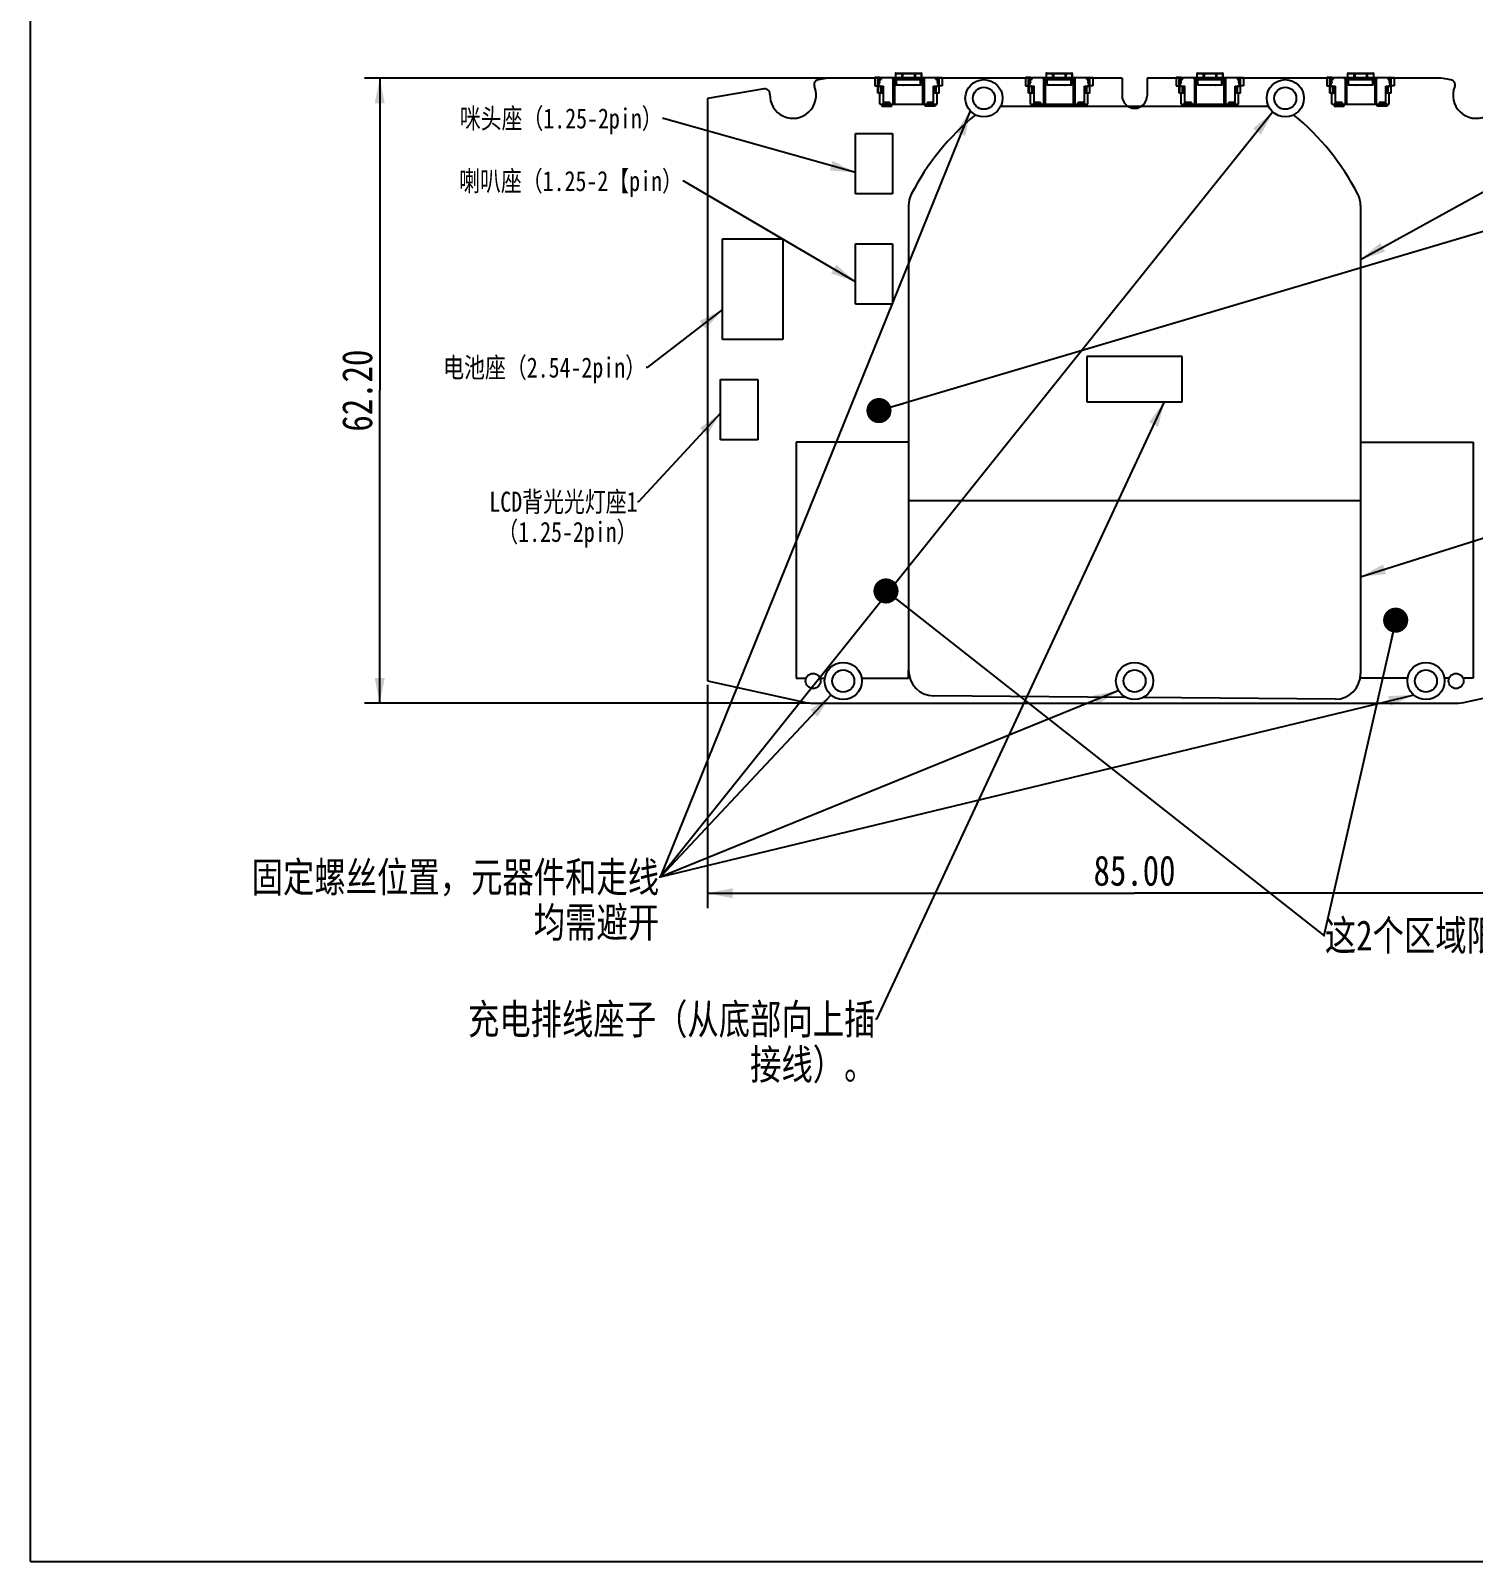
# Model space of a CAD drawing. Header units: millimetres. Extents: x 0 to 420, y 0 to 297.
# Drawn here: x 0 to 143.6, y 0 to 152.4 of the extents above; entities that cross this region are included whole.
import ezdxf

# ---------------------------------------------------------------- set-up
doc = ezdxf.new("R2010")
doc.units = ezdxf.units.MM
doc.header["$LTSCALE"] = 23.1
doc.layers.get('0').update_dxf_attribs({"linetype": 'CONTINUOUS'})
doc.styles.get("Standard").update_dxf_attribs({"font": 'txt', "width": 0.8})
doc.dimstyles.new('DIMSTYLE_1', dxfattribs={"dimtxt": 3, "dimasz": 2.5, "dimexe": 1.5, "dimexo": 0.4, "dimgap": 0.75, "dimtad": 1, "dimzin": 0, "dimdsep": 46, "dimtxsty": 'STANDARD', "dimblk": '_FILLED', "dimblk1": '_FILLED', "dimblk2": '_FILLED', "dimcen": 0.09, "dimazin": 0, "dimtp": 0.01, "dimtm": 0.01, "dimtfac": 1, "dimtofl": 0, "dimtmove": 0, "dimatfit": 3, "dimldrblk": '_FILLED', "dimfxl": 1, "dimtolj": 1, "dimtzin": 0, "dimarcsym": 0})
doc.dimstyles.get("Standard").update_dxf_attribs({"dimtxt": 3, "dimasz": 2.5, "dimexe": 1.5, "dimexo": 0.4, "dimtad": 1, "dimzin": 0, "dimdsep": 46, "dimtxsty": 'STANDARD', "dimblk": '_FILLED', "dimblk1": '_FILLED', "dimblk2": '_FILLED', "dimcen": 0.09, "dimazin": 0, "dimtol": 1, "dimtp": 0.01, "dimtm": 0.01, "dimtfac": 1, "dimtofl": 0, "dimtmove": 0, "dimatfit": 3, "dimldrblk": '_FILLED', "dimfxl": 1, "dimtolj": 1, "dimtzin": 0, "dimarcsym": 0})

# ---------------------------------------------------------------- blocks, each defined once
blk = doc.blocks.new('_FILLED')
at = {"color": 0, "linetype": 'BYBLOCK'}
blk.add_solid([(0, 0), (-1, 0.2), (-1, -0.2)], dxfattribs=at)
blk = doc.blocks.new('*D0')
at = {"color": 2, "linetype": 'CONTINUOUS'}
for p, q in [((79.4, 147.62), (33.25, 147.62)), ((34.75, 147.62), (34.75, 116.52)), ((34.75, 85.42), (34.75, 116.52)), ((77.53, 85.42), (33.25, 85.42))]:
    blk.add_line(p, q, dxfattribs=at)
at = {"color": 2, "linetype": 'CONTINUOUS', "xscale": 2.5, "yscale": 2.5, "zscale": 2.5}
for p, rotation in [((34.75, 147.62), 90), ((34.75, 85.42), 270)]:
    blk.add_blockref('_FILLED', p, dxfattribs=dict(at, rotation=rotation))
at = {"color": 2, "linetype": 'CONTINUOUS', "insert": (31, 116.52), "char_height": 3, "width": 12, "attachment_point": 2, "rotation": 90, "line_spacing_factor": 0.9}
blk.add_mtext('62.20', dxfattribs=at)
blk = doc.blocks.new('*D2')
at = {"color": 2, "linetype": 'CONTINUOUS'}
for p, q in [((67.38, 87.24), (67.38, 65)), ((152.38, 87.24), (152.38, 65)), ((67.38, 66.5), (109.88, 66.5)), ((152.38, 66.5), (109.88, 66.5))]:
    blk.add_line(p, q, dxfattribs=at)
at = {"color": 2, "linetype": 'CONTINUOUS', "xscale": 2.5, "yscale": 2.5, "zscale": 2.5, "rotation": 180}
blk.add_blockref('_FILLED', (67.38, 66.5), dxfattribs=at)
at = {"color": 2, "linetype": 'CONTINUOUS', "xscale": 2.5, "yscale": 2.5, "zscale": 2.5}
blk.add_blockref('_FILLED', (152.38, 66.5), dxfattribs=at)
at = {"color": 2, "linetype": 'CONTINUOUS', "insert": (109.88, 70.25), "char_height": 3, "width": 12, "attachment_point": 2, "line_spacing_factor": 0.9}
blk.add_mtext('85.00', dxfattribs=at)

msp = doc.modelspace()

# ---------------------------------------------------------------- linework, layer by layer
at = {"color": 7, "linetype": 'CONTINUOUS'}
for p, q in [((0, 0), (0, 297)), ((86.084, 148.072), (86.084, 147.672)), ((86.134, 148.122), (88.634, 148.122)), ((88.684, 147.672), (88.684, 148.072)), ((101.084, 148.072), (101.084, 147.672)), ((101.134, 148.122), (103.634, 148.122)), ((103.684, 147.672), (103.684, 148.072)), ((116.084, 148.072), (116.084, 147.672)), ((116.134, 148.122), (118.634, 148.122)), ((118.684, 147.672), (118.684, 148.072)), ((131.084, 148.072), (131.084, 147.672)), ((131.134, 148.122), (133.634, 148.122)), ((133.684, 147.672), (133.684, 148.072)), ((73.005, 146.55), (67.384, 145.605)), ((78.973, 147.553), (78.401, 147.457)), ((84.402, 147.622), (79.802, 147.622)), ((84.334, 146.118), (84.334, 147.472)), ((84.334, 146.818), (84.712, 146.818)), ((84.509, 147.245), (84.434, 147.022)), ((84.434, 146.872), (84.434, 147.022)), ((84.515, 147.518), (84.456, 147.656)), ((84.484, 147.172), (84.484, 147.472)), ((84.484, 146.822), (84.484, 146.818)), ((84.484, 146.822), (84.884, 146.822)), ((84.534, 147.403), (84.534, 147.672)), ((84.534, 147.672), (90.184, 147.672)), ((84.534, 147.522), (84.684, 147.522)), ((84.534, 146.818), (84.534, 146.822)), ((84.584, 147.672), (84.584, 147.522)), ((84.661, 146.218), (84.661, 146.718)), ((84.776, 146.218), (84.776, 146.718)), ((84.884, 145.022), (84.884, 146.822)), ((85.784, 147.522), (86.171, 147.522)), ((85.834, 147.522), (85.834, 145.022)), ((85.984, 147.522), (85.984, 145.022)), ((86.134, 147.522), (86.134, 146.922)), ((86.134, 147.222), (86.184, 147.222)), ((88.634, 146.922), (86.134, 146.922)), ((86.171, 147.672), (86.171, 147.522)), ((86.184, 147.048), (86.184, 147.656)), ((86.284, 146.948), (88.484, 146.948)), ((88.584, 147.048), (88.584, 147.656)), ((88.584, 147.222), (88.634, 147.222)), ((88.598, 147.522), (88.598, 147.672)), ((88.598, 147.522), (88.984, 147.522)), ((88.634, 147.522), (88.634, 146.922)), ((88.784, 147.522), (88.784, 145.022)), ((88.934, 147.522), (88.934, 145.022)), ((89.884, 145.022), (89.884, 146.822)), ((89.884, 146.822), (90.284, 146.822)), ((89.993, 146.718), (89.993, 146.218)), ((90.057, 146.818), (90.434, 146.818)), ((90.084, 147.522), (90.234, 147.522)), ((90.108, 146.718), (90.108, 146.218)), ((90.184, 147.522), (90.184, 147.672)), ((90.234, 147.672), (90.234, 147.403)), ((90.234, 146.818), (90.234, 146.822)), ((90.312, 147.656), (90.254, 147.518)), ((90.334, 147.022), (90.26, 147.245)), ((90.284, 147.472), (90.284, 147.172)), ((90.284, 146.818), (90.284, 146.822)), ((90.334, 146.872), (90.334, 147.022)), ((99.402, 147.622), (90.366, 147.622)), ((90.434, 146.118), (90.434, 147.472)), ((99.334, 146.118), (99.334, 147.472)), ((99.334, 146.818), (99.712, 146.818)), ((99.509, 147.245), (99.434, 147.022)), ((99.434, 146.872), (99.434, 147.022)), ((99.515, 147.518), (99.456, 147.656)), ((99.484, 147.172), (99.484, 147.472)), ((99.484, 146.822), (99.484, 146.818)), ((99.484, 146.822), (99.884, 146.822)), ((99.534, 147.403), (99.534, 147.672)), ((99.534, 147.672), (105.184, 147.672)), ((99.534, 147.522), (99.684, 147.522)), ((99.534, 146.818), (99.534, 146.822)), ((99.584, 147.672), (99.584, 147.522)), ((99.661, 146.218), (99.661, 146.718)), ((99.776, 146.218), (99.776, 146.718)), ((99.884, 145.022), (99.884, 146.822)), ((100.784, 147.522), (101.171, 147.522)), ((100.834, 147.522), (100.834, 145.022)), ((100.984, 147.522), (100.984, 145.022)), ((101.134, 147.522), (101.134, 146.922)), ((101.134, 147.222), (101.184, 147.222)), ((103.634, 146.922), (101.134, 146.922)), ((101.171, 147.672), (101.171, 147.522)), ((101.184, 147.048), (101.184, 147.656)), ((101.284, 146.948), (103.484, 146.948)), ((103.584, 147.048), (103.584, 147.656)), ((103.584, 147.222), (103.634, 147.222)), ((103.598, 147.522), (103.598, 147.672)), ((103.598, 147.522), (103.984, 147.522)), ((103.634, 147.522), (103.634, 146.922)), ((103.784, 147.522), (103.784, 145.022)), ((103.934, 147.522), (103.934, 145.022)), ((104.884, 145.022), (104.884, 146.822)), ((104.884, 146.822), (105.284, 146.822)), ((104.993, 146.718), (104.993, 146.218)), ((105.057, 146.818), (105.434, 146.818)), ((105.084, 147.522), (105.234, 147.522)), ((105.108, 146.718), (105.108, 146.218)), ((105.184, 147.522), (105.184, 147.672)), ((105.234, 147.672), (105.234, 147.403)), ((105.234, 146.818), (105.234, 146.822)), ((105.312, 147.656), (105.254, 147.518)), ((105.334, 147.022), (105.26, 147.245)), ((105.284, 147.472), (105.284, 147.172)), ((105.284, 146.818), (105.284, 146.822)), ((105.334, 146.872), (105.334, 147.022)), ((108.634, 147.622), (105.366, 147.622)), ((105.434, 146.118), (105.434, 147.472)), ((108.634, 147.622), (108.634, 145.872)), ((111.134, 147.622), (111.134, 145.872)), ((114.402, 147.622), (111.134, 147.622)), ((114.334, 146.118), (114.334, 147.472)), ((114.334, 146.818), (114.712, 146.818)), ((114.509, 147.245), (114.434, 147.022)), ((114.434, 146.872), (114.434, 147.022)), ((114.515, 147.518), (114.456, 147.656)), ((114.484, 147.172), (114.484, 147.472)), ((114.484, 146.822), (114.484, 146.818)), ((114.484, 146.822), (114.884, 146.822)), ((114.534, 147.403), (114.534, 147.672)), ((114.534, 147.672), (120.184, 147.672)), ((114.534, 147.522), (114.684, 147.522)), ((114.534, 146.818), (114.534, 146.822)), ((114.584, 147.672), (114.584, 147.522)), ((114.661, 146.218), (114.661, 146.718)), ((114.776, 146.218), (114.776, 146.718)), ((114.884, 145.022), (114.884, 146.822)), ((115.784, 147.522), (116.171, 147.522)), ((115.834, 147.522), (115.834, 145.022)), ((115.984, 147.522), (115.984, 145.022)), ((116.134, 147.522), (116.134, 146.922)), ((116.134, 147.222), (116.184, 147.222)), ((118.634, 146.922), (116.134, 146.922)), ((116.171, 147.672), (116.171, 147.522)), ((116.184, 147.048), (116.184, 147.656)), ((116.284, 146.948), (118.484, 146.948)), ((118.584, 147.048), (118.584, 147.656)), ((118.584, 147.222), (118.634, 147.222)), ((118.598, 147.522), (118.598, 147.672)), ((118.598, 147.522), (118.984, 147.522)), ((118.634, 147.522), (118.634, 146.922)), ((118.784, 147.522), (118.784, 145.022)), ((118.934, 147.522), (118.934, 145.022)), ((119.884, 145.022), (119.884, 146.822)), ((119.884, 146.822), (120.284, 146.822)), ((119.993, 146.718), (119.993, 146.218)), ((120.057, 146.818), (120.434, 146.818)), ((120.084, 147.522), (120.234, 147.522)), ((120.108, 146.718), (120.108, 146.218)), ((120.184, 147.522), (120.184, 147.672)), ((120.234, 147.672), (120.234, 147.403)), ((120.234, 146.818), (120.234, 146.822)), ((120.312, 147.656), (120.254, 147.518)), ((120.334, 147.022), (120.26, 147.245)), ((120.284, 147.472), (120.284, 147.172)), ((120.284, 146.818), (120.284, 146.822)), ((120.334, 146.872), (120.334, 147.022)), ((129.402, 147.622), (120.366, 147.622)), ((120.434, 146.118), (120.434, 147.472)), ((129.334, 146.118), (129.334, 147.472)), ((129.334, 146.818), (129.712, 146.818)), ((129.509, 147.245), (129.434, 147.022)), ((129.434, 146.872), (129.434, 147.022)), ((129.515, 147.518), (129.456, 147.656)), ((129.484, 147.172), (129.484, 147.472)), ((129.484, 146.822), (129.484, 146.818)), ((129.484, 146.822), (129.884, 146.822)), ((129.534, 147.403), (129.534, 147.672)), ((129.534, 147.672), (135.184, 147.672)), ((129.534, 147.522), (129.684, 147.522)), ((129.534, 146.818), (129.534, 146.822)), ((129.584, 147.672), (129.584, 147.522)), ((129.661, 146.218), (129.661, 146.718)), ((129.776, 146.218), (129.776, 146.718)), ((129.884, 145.022), (129.884, 146.822)), ((130.784, 147.522), (131.171, 147.522)), ((130.834, 147.522), (130.834, 145.022)), ((130.984, 147.522), (130.984, 145.022)), ((131.134, 147.522), (131.134, 146.922)), ((131.134, 147.222), (131.184, 147.222)), ((133.634, 146.922), (131.134, 146.922)), ((131.171, 147.672), (131.171, 147.522)), ((131.184, 147.048), (131.184, 147.656)), ((131.284, 146.948), (133.484, 146.948)), ((133.584, 147.048), (133.584, 147.656)), ((133.584, 147.222), (133.634, 147.222)), ((133.598, 147.522), (133.598, 147.672)), ((133.598, 147.522), (133.984, 147.522)), ((133.634, 147.522), (133.634, 146.922)), ((133.784, 147.522), (133.784, 145.022)), ((133.934, 147.522), (133.934, 145.022)), ((134.884, 145.022), (134.884, 146.822)), ((134.884, 146.822), (135.284, 146.822)), ((134.993, 146.718), (134.993, 146.218)), ((135.057, 146.818), (135.434, 146.818)), ((135.084, 147.522), (135.234, 147.522)), ((135.108, 146.718), (135.108, 146.218)), ((135.184, 147.522), (135.184, 147.672)), ((135.234, 147.672), (135.234, 147.403)), ((135.234, 146.818), (135.234, 146.822)), ((135.312, 147.656), (135.254, 147.518)), ((135.334, 147.022), (135.26, 147.245)), ((135.284, 147.472), (135.284, 147.172)), ((135.284, 146.818), (135.284, 146.822)), ((135.334, 146.872), (135.334, 147.022)), ((139.967, 147.622), (135.366, 147.622)), ((135.434, 146.118), (135.434, 147.472)), ((141.368, 147.457), (140.796, 147.553)), ((67.384, 145.605), (67.384, 87.639)), ((84.712, 146.118), (84.334, 146.118)), ((84.534, 145.022), (84.534, 146.118)), ((84.534, 145.022), (84.934, 145.022)), ((84.734, 145.022), (84.734, 145.012)), ((85.534, 145.012), (84.734, 145.012)), ((84.934, 145.212), (84.934, 145.012)), ((85.534, 145.212), (84.934, 145.212)), ((85.534, 145.212), (85.534, 145.012)), ((85.534, 145.022), (89.234, 145.022)), ((89.234, 145.212), (89.234, 145.012)), ((89.834, 145.212), (89.234, 145.212)), ((90.034, 145.012), (89.234, 145.012)), ((89.834, 145.212), (89.834, 145.012)), ((89.834, 145.022), (90.234, 145.022)), ((90.034, 145.022), (90.034, 145.012)), ((90.434, 146.118), (90.057, 146.118)), ((90.234, 145.022), (90.234, 146.118)), ((99.712, 146.118), (99.334, 146.118)), ((99.534, 145.022), (99.534, 146.118)), ((99.534, 145.022), (99.934, 145.022)), ((99.734, 145.022), (99.734, 145.012)), ((100.534, 145.012), (99.734, 145.012)), ((99.934, 145.212), (99.934, 145.012)), ((100.534, 145.212), (99.934, 145.212)), ((100.534, 145.212), (100.534, 145.012)), ((100.534, 145.022), (104.234, 145.022)), ((104.234, 145.212), (104.234, 145.012)), ((104.834, 145.212), (104.234, 145.212)), ((105.034, 145.012), (104.234, 145.012)), ((104.834, 145.212), (104.834, 145.012)), ((104.834, 145.022), (105.234, 145.022)), ((105.034, 145.022), (105.034, 145.012)), ((105.434, 146.118), (105.057, 146.118)), ((105.234, 145.022), (105.234, 146.118)), ((114.712, 146.118), (114.334, 146.118)), ((114.534, 145.022), (114.534, 146.118)), ((114.534, 145.022), (114.934, 145.022)), ((114.734, 145.022), (114.734, 145.012)), ((115.534, 145.012), (114.734, 145.012)), ((114.934, 145.212), (114.934, 145.012)), ((115.534, 145.212), (114.934, 145.212)), ((115.534, 145.212), (115.534, 145.012)), ((115.534, 145.022), (119.234, 145.022)), ((119.234, 145.212), (119.234, 145.012)), ((119.834, 145.212), (119.234, 145.212)), ((120.034, 145.012), (119.234, 145.012)), ((119.834, 145.212), (119.834, 145.012)), ((119.834, 145.022), (120.234, 145.022)), ((120.034, 145.022), (120.034, 145.012)), ((120.434, 146.118), (120.057, 146.118)), ((120.234, 145.022), (120.234, 146.118)), ((129.712, 146.118), (129.334, 146.118)), ((129.534, 145.022), (129.534, 146.118)), ((129.534, 145.022), (129.934, 145.022)), ((129.734, 145.022), (129.734, 145.012)), ((130.534, 145.012), (129.734, 145.012)), ((129.934, 145.212), (129.934, 145.012)), ((130.534, 145.212), (129.934, 145.212)), ((130.534, 145.212), (130.534, 145.012)), ((130.534, 145.022), (134.234, 145.022)), ((134.234, 145.212), (134.234, 145.012)), ((134.834, 145.212), (134.234, 145.212)), ((135.034, 145.012), (134.234, 145.012)), ((134.834, 145.212), (134.834, 145.012)), ((134.834, 145.022), (135.234, 145.022)), ((135.034, 145.022), (135.034, 145.012)), ((135.434, 146.118), (135.057, 146.118)), ((135.234, 145.022), (135.234, 146.118)), ((82.101, 136.122), (82.101, 142.122)), ((82.101, 142.122), (85.801, 142.122)), ((85.801, 142.122), (85.801, 136.122)), ((85.801, 136.122), (82.101, 136.122)), ((68.884, 121.622), (68.884, 131.622)), ((68.884, 131.622), (74.884, 131.622)), ((74.884, 131.622), (74.884, 121.622)), ((82.101, 125.122), (82.101, 131.122)), ((82.101, 131.122), (85.801, 131.122)), ((85.801, 131.122), (85.801, 125.122)), ((85.801, 125.122), (82.101, 125.122)), ((74.884, 121.622), (68.884, 121.622)), ((105.134, 119.922), (105.134, 115.422)), ((114.634, 119.922), (105.134, 119.922)), ((114.634, 115.422), (114.634, 119.922)), ((68.684, 111.622), (68.684, 117.622)), ((68.684, 117.622), (72.384, 117.622)), ((72.384, 117.622), (72.384, 111.622)), ((105.134, 115.422), (114.634, 115.422)), ((72.384, 111.622), (68.684, 111.622)), ((67.384, 87.639), (76.85, 85.541)), ((142.919, 85.541), (152.384, 87.639)), ((77.932, 85.422), (141.837, 85.422)), ((0, 0), (420, 0))]:
    msp.add_line(p, q, dxfattribs=at)
at = {"color": 9, "linetype": 'CONTINUOUS'}
for p, q in [((86.084, 148.072), (88.684, 148.072)), ((86.109, 147.672), (86.109, 148.072)), ((86.704, 148.122), (86.704, 147.672)), ((86.799, 148.072), (86.799, 147.672)), ((87.969, 148.072), (87.969, 147.672)), ((88.065, 147.672), (88.065, 148.122)), ((88.659, 148.072), (88.659, 147.672)), ((101.084, 148.072), (103.684, 148.072)), ((101.109, 147.672), (101.109, 148.072)), ((101.704, 148.122), (101.704, 147.672)), ((101.799, 148.072), (101.799, 147.672)), ((102.969, 148.072), (102.969, 147.672)), ((103.065, 147.672), (103.065, 148.122)), ((103.659, 148.072), (103.659, 147.672)), ((116.084, 148.072), (118.684, 148.072)), ((116.109, 147.672), (116.109, 148.072)), ((116.704, 148.122), (116.704, 147.672)), ((116.799, 148.072), (116.799, 147.672)), ((117.969, 148.072), (117.969, 147.672)), ((118.065, 147.672), (118.065, 148.122)), ((118.659, 148.072), (118.659, 147.672)), ((131.084, 148.072), (133.684, 148.072)), ((131.109, 147.672), (131.109, 148.072)), ((131.704, 148.122), (131.704, 147.672)), ((131.799, 148.072), (131.799, 147.672)), ((132.969, 148.072), (132.969, 147.672)), ((133.065, 147.672), (133.065, 148.122)), ((133.659, 148.072), (133.659, 147.672)), ((84.484, 147.472), (84.334, 147.472)), ((84.434, 146.99), (84.334, 146.99)), ((84.434, 146.937), (84.334, 146.937)), ((84.381, 146.118), (84.381, 146.818)), ((84.661, 146.718), (84.776, 146.718)), ((84.684, 147.522), (84.684, 147.672)), ((85.784, 147.672), (85.784, 147.522)), ((85.881, 147.522), (85.881, 147.672)), ((85.978, 147.522), (85.978, 147.672)), ((86.084, 147.672), (86.084, 147.522)), ((86.184, 147.472), (88.584, 147.472)), ((88.684, 147.522), (88.684, 147.672)), ((88.791, 147.672), (88.791, 147.522)), ((88.888, 147.522), (88.888, 147.672)), ((88.984, 147.522), (88.984, 147.672)), ((89.993, 146.718), (90.108, 146.718)), ((90.084, 147.672), (90.084, 147.522)), ((90.284, 147.472), (90.434, 147.472)), ((90.434, 146.99), (90.334, 146.99)), ((90.334, 146.937), (90.434, 146.937)), ((90.388, 146.818), (90.388, 146.118)), ((99.484, 147.472), (99.334, 147.472)), ((99.434, 146.99), (99.334, 146.99)), ((99.434, 146.937), (99.334, 146.937)), ((99.381, 146.118), (99.381, 146.818)), ((99.661, 146.718), (99.776, 146.718)), ((99.684, 147.522), (99.684, 147.672)), ((100.784, 147.672), (100.784, 147.522)), ((100.881, 147.522), (100.881, 147.672)), ((100.978, 147.522), (100.978, 147.672)), ((101.084, 147.672), (101.084, 147.522)), ((101.184, 147.472), (103.584, 147.472)), ((103.684, 147.522), (103.684, 147.672)), ((103.791, 147.672), (103.791, 147.522)), ((103.888, 147.522), (103.888, 147.672)), ((103.984, 147.522), (103.984, 147.672)), ((104.993, 146.718), (105.108, 146.718)), ((105.084, 147.672), (105.084, 147.522)), ((105.284, 147.472), (105.434, 147.472)), ((105.434, 146.99), (105.334, 146.99)), ((105.334, 146.937), (105.434, 146.937)), ((105.388, 146.818), (105.388, 146.118)), ((114.484, 147.472), (114.334, 147.472)), ((114.434, 146.99), (114.334, 146.99)), ((114.434, 146.937), (114.334, 146.937)), ((114.381, 146.118), (114.381, 146.818)), ((114.661, 146.718), (114.776, 146.718)), ((114.684, 147.522), (114.684, 147.672)), ((115.784, 147.672), (115.784, 147.522)), ((115.881, 147.522), (115.881, 147.672)), ((115.978, 147.522), (115.978, 147.672)), ((116.084, 147.672), (116.084, 147.522)), ((116.184, 147.472), (118.584, 147.472)), ((118.684, 147.522), (118.684, 147.672)), ((118.791, 147.672), (118.791, 147.522)), ((118.888, 147.522), (118.888, 147.672)), ((118.984, 147.522), (118.984, 147.672)), ((119.993, 146.718), (120.108, 146.718)), ((120.084, 147.672), (120.084, 147.522)), ((120.284, 147.472), (120.434, 147.472)), ((120.434, 146.99), (120.334, 146.99)), ((120.334, 146.937), (120.434, 146.937)), ((120.388, 146.818), (120.388, 146.118)), ((129.484, 147.472), (129.334, 147.472)), ((129.434, 146.99), (129.334, 146.99)), ((129.434, 146.937), (129.334, 146.937)), ((129.381, 146.118), (129.381, 146.818)), ((129.661, 146.718), (129.776, 146.718)), ((129.684, 147.522), (129.684, 147.672)), ((130.784, 147.672), (130.784, 147.522)), ((130.881, 147.522), (130.881, 147.672)), ((130.978, 147.522), (130.978, 147.672)), ((131.084, 147.672), (131.084, 147.522)), ((131.184, 147.472), (133.584, 147.472)), ((133.684, 147.522), (133.684, 147.672)), ((133.791, 147.672), (133.791, 147.522)), ((133.888, 147.522), (133.888, 147.672)), ((133.984, 147.522), (133.984, 147.672)), ((134.993, 146.718), (135.108, 146.718)), ((135.084, 147.672), (135.084, 147.522)), ((135.284, 147.472), (135.434, 147.472)), ((135.434, 146.99), (135.334, 146.99)), ((135.334, 146.937), (135.434, 146.937)), ((135.388, 146.818), (135.388, 146.118)), ((84.776, 146.218), (84.661, 146.218)), ((90.108, 146.218), (89.993, 146.218)), ((99.776, 146.218), (99.661, 146.218)), ((105.108, 146.218), (104.993, 146.218)), ((114.776, 146.218), (114.661, 146.218)), ((120.108, 146.218), (119.993, 146.218)), ((129.776, 146.218), (129.661, 146.218)), ((135.108, 146.218), (134.993, 146.218))]:
    msp.add_line(p, q, dxfattribs=at)
at = {"color": 4, "linetype": 'CONTINUOUS'}
for p, q in [((84.034, 147.672), (84.034, 146.872)), ((84.456, 147.672), (84.034, 147.672)), ((84.034, 146.872), (84.334, 146.872)), ((90.184, 147.672), (90.734, 147.672)), ((90.734, 146.872), (90.434, 146.872)), ((90.734, 147.672), (90.734, 146.872)), ((99.034, 147.672), (99.034, 146.872)), ((99.456, 147.672), (99.034, 147.672)), ((99.034, 146.872), (99.334, 146.872)), ((105.184, 147.672), (105.734, 147.672)), ((105.734, 146.872), (105.434, 146.872)), ((105.734, 147.672), (105.734, 146.872)), ((114.034, 147.672), (114.034, 146.872)), ((114.456, 147.672), (114.034, 147.672)), ((114.034, 146.872), (114.334, 146.872)), ((120.184, 147.672), (120.734, 147.672)), ((120.734, 146.872), (120.434, 146.872)), ((120.734, 147.672), (120.734, 146.872)), ((129.034, 147.672), (129.034, 146.872)), ((129.456, 147.672), (129.034, 147.672)), ((129.034, 146.872), (129.334, 146.872)), ((135.184, 147.672), (135.734, 147.672)), ((135.734, 146.872), (135.434, 146.872)), ((135.734, 147.672), (135.734, 146.872)), ((84.734, 145.012), (84.734, 144.822)), ((84.734, 144.822), (85.734, 144.822)), ((85.734, 144.822), (85.734, 145.022)), ((89.034, 144.822), (89.034, 145.022)), ((90.034, 144.822), (89.034, 144.822)), ((90.034, 145.012), (90.034, 144.822)), ((123.234, 144.787), (96.535, 144.787)), ((99.734, 145.012), (99.734, 144.822)), ((99.734, 144.822), (100.734, 144.822)), ((100.734, 144.822), (100.734, 145.022)), ((104.034, 144.822), (104.034, 145.022)), ((105.034, 144.822), (104.034, 144.822)), ((105.034, 145.012), (105.034, 144.822)), ((114.734, 145.012), (114.734, 144.822)), ((114.734, 144.822), (115.734, 144.822)), ((115.734, 144.822), (115.734, 145.022)), ((119.034, 144.822), (119.034, 145.022)), ((120.034, 144.822), (119.034, 144.822)), ((120.034, 145.012), (120.034, 144.822)), ((129.734, 145.012), (129.734, 144.822)), ((129.734, 144.822), (130.734, 144.822)), ((130.734, 144.822), (130.734, 145.022)), ((134.034, 144.822), (134.034, 145.022)), ((135.034, 144.822), (134.034, 144.822)), ((135.034, 145.012), (135.034, 144.822)), ((87.384, 134.93), (87.384, 88.712)), ((132.384, 134.93), (132.384, 88.366)), ((132.384, 105.547), (87.384, 105.547)), ((109.032, 85.98), (89.884, 86.146)), ((129.884, 85.8), (110.708, 85.966))]:
    msp.add_line(p, q, dxfattribs=at)
at = {"color": 40, "linetype": 'CONTINUOUS'}
for p, q in [((76.184, 111.388), (76.184, 87.888)), ((87.384, 111.388), (76.184, 111.388)), ((132.384, 111.388), (143.584, 111.388)), ((143.584, 111.388), (143.584, 87.888)), ((87.384, 87.888), (87.384, 88.712)), ((132.384, 87.888), (132.384, 88.366)), ((76.184, 87.888), (77.183, 87.888)), ((78.586, 87.888), (79.054, 87.888)), ((82.715, 87.888), (87.384, 87.888)), ((137.054, 87.888), (132.384, 87.888)), ((141.183, 87.888), (140.715, 87.888)), ((143.584, 87.888), (142.586, 87.888))]:
    msp.add_line(p, q, dxfattribs=at)
at = {"color": 4, "linetype": 'CONTINUOUS'}
for centre, radius in [((94.884, 145.622), 1.85), ((94.884, 145.622), 1.1), ((124.884, 145.622), 1.85), ((124.884, 145.622), 1.1), ((80.884, 87.622), 1.85), ((80.884, 87.622), 1.1), ((109.884, 87.622), 1.85), ((109.884, 87.622), 1.1), ((138.884, 87.622), 1.85), ((138.884, 87.622), 1.1)]:
    msp.add_circle(centre, radius, dxfattribs=at)
at = {"color": 7, "linetype": 'CONTINUOUS'}
for centre in [(77.884, 87.622), (141.884, 87.622)]:
    msp.add_circle(centre, 0.75, dxfattribs=at)
for centre, radius, start, end in [((86.134, 148.072), 0.05, 90, 180), ((88.634, 148.072), 0.05, 0, 90), ((101.134, 148.072), 0.05, 90, 180), ((103.634, 148.072), 0.05, 0, 90), ((116.134, 148.072), 0.05, 90, 180), ((118.634, 148.072), 0.05, 0, 90), ((131.134, 148.072), 0.05, 90, 180), ((133.634, 148.072), 0.05, 0, 90), ((73.088, 146.057), 0.5, 357.24395, 99.54103), ((75.884, 145.922), 2.3, 177.24395, 21.83811), ((78.483, 146.964), 0.5, 99.54103, 201.83811), ((79.802, 142.622), 5, 90, 99.54103), ((84.534, 147.472), 0.2, 90, 180), ((84.484, 146.872), 0.05, 180, 270), ((84.534, 147.472), 0.05, 90, 180), ((84.034, 147.403), 0.5, 341.56505, 360), ((86.284, 147.048), 0.1, 180, 270), ((86.859, 146.972), 0.05, 208.27933, 270), ((87.909, 146.972), 0.05, 270, 331.72067), ((88.484, 147.048), 0.1, 270, 360), ((90.234, 147.472), 0.2, 0, 90), ((90.234, 147.472), 0.05, 0, 90), ((90.734, 147.403), 0.5, 180, 198.43495), ((90.284, 146.872), 0.05, 270, 360), ((99.534, 147.472), 0.2, 90, 180), ((99.484, 146.872), 0.05, 180, 270), ((99.534, 147.472), 0.05, 90, 180), ((99.034, 147.403), 0.5, 341.56505, 360), ((101.284, 147.048), 0.1, 180, 270), ((101.859, 146.972), 0.05, 208.27933, 270), ((102.909, 146.972), 0.05, 270, 331.72067), ((103.484, 147.048), 0.1, 270, 360), ((105.234, 147.472), 0.2, 0, 90), ((105.234, 147.472), 0.05, 0, 90), ((105.734, 147.403), 0.5, 180, 198.43495), ((105.284, 146.872), 0.05, 270, 360), ((114.534, 147.472), 0.2, 90, 180), ((114.484, 146.872), 0.05, 180, 270), ((114.534, 147.472), 0.05, 90, 180), ((114.034, 147.403), 0.5, 341.56505, 360), ((116.284, 147.048), 0.1, 180, 270), ((116.859, 146.972), 0.05, 208.27933, 270), ((117.909, 146.972), 0.05, 270, 331.72067), ((118.484, 147.048), 0.1, 270, 360), ((120.234, 147.472), 0.2, 0, 90), ((120.234, 147.472), 0.05, 0, 90), ((120.734, 147.403), 0.5, 180, 198.43495), ((120.284, 146.872), 0.05, 270, 360), ((129.534, 147.472), 0.2, 90, 180), ((129.484, 146.872), 0.05, 180, 270), ((129.534, 147.472), 0.05, 90, 180), ((129.034, 147.403), 0.5, 341.56505, 360), ((131.284, 147.048), 0.1, 180, 270), ((131.859, 146.972), 0.05, 208.27933, 270), ((132.909, 146.972), 0.05, 270, 331.72067), ((133.484, 147.048), 0.1, 270, 360), ((135.234, 147.472), 0.2, 0, 90), ((135.234, 147.472), 0.05, 0, 90), ((135.734, 147.403), 0.5, 180, 198.43495), ((135.284, 146.872), 0.05, 270, 360), ((139.967, 142.622), 5, 80.45897, 90), ((141.285, 146.964), 0.5, 338.16189, 80.45897), ((143.884, 145.922), 2.3, 158.16189, 2.75605), ((109.884, 145.872), 1.25, 180, 360), ((77.932, 90.422), 5, 257.5, 270), ((141.837, 90.422), 5, 270, 282.5)]:
    msp.add_arc(centre, radius, start, end, dxfattribs=at)
at = {"color": 4, "linetype": 'CONTINUOUS'}
for centre, radius, start, end in [((109.884, 124.622), 25, 129.29348, 152.73396), ((109.884, 124.622), 25, 27.26604, 50.70652), ((89.884, 134.93), 2.5, 152.73396, 180), ((129.884, 134.93), 2.5, 0, 27.26604)]:
    msp.add_arc(centre, radius, start, end, dxfattribs=at)
for centre, start_param, end_param in [((89.884, 88.712), -1.5707963, 0), ((129.884, 88.366), 0, 1.5707963)]:
    msp.add_ellipse(centre, major_axis=(0, -2.566), ratio=0.9743701, start_param=start_param, end_param=end_param, dxfattribs=at)
at = {"color": 9, "linetype": 'CONTINUOUS'}
for points, knots in [([(86.109, 148.072), (86.109, 148.079), (86.111, 148.091), (86.115, 148.106), (86.121, 148.114), (86.125, 148.119), (86.129, 148.121), (86.133, 148.122), (86.134, 148.122)], [0, 0, 0, 0, 0.3347189, 0.6198815, 0.7369964, 0.8369727, 0.9222912, 1, 1, 1, 1]), ([(86.799, 148.072), (86.799, 148.079), (86.801, 148.091), (86.805, 148.105), (86.811, 148.114), (86.816, 148.118), (86.821, 148.121), (86.825, 148.122), (86.827, 148.122)], [0, 0, 0, 0, 0.3114644, 0.5907069, 0.7114478, 0.8181331, 0.9127724, 1, 1, 1, 1]), ([(87.942, 148.122), (87.944, 148.122), (87.948, 148.121), (87.953, 148.118), (87.958, 148.114), (87.963, 148.105), (87.968, 148.091), (87.969, 148.079), (87.969, 148.072)], [0, 0, 0, 0, 0.0872276, 0.1818669, 0.2885522, 0.4092931, 0.6885356, 1, 1, 1, 1]), ([(88.634, 148.122), (88.636, 148.122), (88.639, 148.122), (88.644, 148.119), (88.648, 148.114), (88.653, 148.106), (88.658, 148.091), (88.659, 148.079), (88.659, 148.072)], [0, 0, 0, 0, 0.0785112, 0.1640197, 0.2637523, 0.3805181, 0.6654846, 1, 1, 1, 1]), ([(101.109, 148.072), (101.109, 148.079), (101.111, 148.091), (101.115, 148.106), (101.121, 148.114), (101.125, 148.119), (101.129, 148.121), (101.133, 148.122), (101.134, 148.122)], [0, 0, 0, 0, 0.3347189, 0.6198815, 0.7369964, 0.8369727, 0.9222912, 1, 1, 1, 1]), ([(101.799, 148.072), (101.799, 148.079), (101.801, 148.091), (101.805, 148.105), (101.811, 148.114), (101.816, 148.118), (101.821, 148.121), (101.825, 148.122), (101.827, 148.122)], [0, 0, 0, 0, 0.3114644, 0.5907069, 0.7114478, 0.8181331, 0.9127724, 1, 1, 1, 1]), ([(102.942, 148.122), (102.944, 148.122), (102.948, 148.121), (102.953, 148.118), (102.958, 148.114), (102.963, 148.105), (102.968, 148.091), (102.969, 148.079), (102.969, 148.072)], [0, 0, 0, 0, 0.0872276, 0.1818669, 0.2885522, 0.4092931, 0.6885356, 1, 1, 1, 1]), ([(103.634, 148.122), (103.636, 148.122), (103.639, 148.122), (103.644, 148.119), (103.648, 148.114), (103.653, 148.106), (103.658, 148.091), (103.659, 148.079), (103.659, 148.072)], [0, 0, 0, 0, 0.0785112, 0.1640197, 0.2637523, 0.3805181, 0.6654846, 1, 1, 1, 1]), ([(116.109, 148.072), (116.109, 148.079), (116.111, 148.091), (116.115, 148.106), (116.121, 148.114), (116.125, 148.119), (116.129, 148.121), (116.133, 148.122), (116.134, 148.122)], [0, 0, 0, 0, 0.3347189, 0.6198815, 0.7369964, 0.8369727, 0.9222912, 1, 1, 1, 1]), ([(116.799, 148.072), (116.799, 148.079), (116.801, 148.091), (116.805, 148.105), (116.811, 148.114), (116.816, 148.118), (116.821, 148.121), (116.825, 148.122), (116.827, 148.122)], [0, 0, 0, 0, 0.3114644, 0.5907069, 0.7114478, 0.8181331, 0.9127724, 1, 1, 1, 1]), ([(117.942, 148.122), (117.944, 148.122), (117.948, 148.121), (117.953, 148.118), (117.958, 148.114), (117.963, 148.105), (117.968, 148.091), (117.969, 148.079), (117.969, 148.072)], [0, 0, 0, 0, 0.0872276, 0.1818669, 0.2885522, 0.4092931, 0.6885356, 1, 1, 1, 1]), ([(118.634, 148.122), (118.636, 148.122), (118.639, 148.122), (118.644, 148.119), (118.648, 148.114), (118.653, 148.106), (118.658, 148.091), (118.659, 148.079), (118.659, 148.072)], [0, 0, 0, 0, 0.0785112, 0.1640197, 0.2637523, 0.3805181, 0.6654846, 1, 1, 1, 1]), ([(131.109, 148.072), (131.109, 148.079), (131.111, 148.091), (131.115, 148.106), (131.121, 148.114), (131.125, 148.119), (131.129, 148.121), (131.133, 148.122), (131.134, 148.122)], [0, 0, 0, 0, 0.3347189, 0.6198815, 0.7369964, 0.8369727, 0.9222912, 1, 1, 1, 1]), ([(131.799, 148.072), (131.799, 148.079), (131.801, 148.091), (131.805, 148.105), (131.811, 148.114), (131.816, 148.118), (131.821, 148.121), (131.825, 148.122), (131.827, 148.122)], [0, 0, 0, 0, 0.3114644, 0.5907069, 0.7114478, 0.8181331, 0.9127724, 1, 1, 1, 1]), ([(132.942, 148.122), (132.944, 148.122), (132.948, 148.121), (132.953, 148.118), (132.958, 148.114), (132.963, 148.105), (132.968, 148.091), (132.969, 148.079), (132.969, 148.072)], [0, 0, 0, 0, 0.0872276, 0.1818669, 0.2885522, 0.4092931, 0.6885356, 1, 1, 1, 1]), ([(133.634, 148.122), (133.636, 148.122), (133.639, 148.122), (133.644, 148.119), (133.648, 148.114), (133.653, 148.106), (133.658, 148.091), (133.659, 148.079), (133.659, 148.072)], [0, 0, 0, 0, 0.0785112, 0.1640197, 0.2637523, 0.3805181, 0.6654846, 1, 1, 1, 1])]:
    msp.add_open_spline(points, degree=3, knots=knots, dxfattribs=at)
at = {"color": 7, "linetype": 'CONTINUOUS'}
for points, knots in [([(84.661, 146.718), (84.661, 146.731), (84.658, 146.756), (84.647, 146.784), (84.633, 146.802), (84.622, 146.811), (84.61, 146.817), (84.601, 146.818), (84.597, 146.818)], [0, 0, 0, 0, 0.2964529, 0.5676707, 0.6890409, 0.800069, 0.902604, 1, 1, 1, 1]), ([(84.712, 146.818), (84.716, 146.818), (84.725, 146.817), (84.737, 146.811), (84.748, 146.802), (84.762, 146.784), (84.773, 146.756), (84.776, 146.731), (84.776, 146.718)], [0, 0, 0, 0, 0.0973961, 0.1999312, 0.3109594, 0.4323296, 0.7035474, 1, 1, 1, 1]), ([(86.171, 147.672), (86.173, 147.672), (86.176, 147.672), (86.181, 147.668), (86.183, 147.663), (86.184, 147.659), (86.184, 147.656)], [0, 0, 0, 0, 0.2324913, 0.4473774, 0.6915453, 1, 1, 1, 1]), ([(86.184, 147.518), (86.184, 147.52), (86.18, 147.521), (86.176, 147.522), (86.173, 147.522), (86.171, 147.522)], [0, 0, 0, 0, 0.3534483, 0.6345364, 1, 1, 1, 1]), ([(88.584, 147.656), (88.585, 147.659), (88.585, 147.663), (88.588, 147.668), (88.592, 147.672), (88.596, 147.672), (88.598, 147.672)], [0, 0, 0, 0, 0.3084547, 0.5526226, 0.7675087, 1, 1, 1, 1]), ([(88.598, 147.522), (88.596, 147.522), (88.593, 147.522), (88.588, 147.521), (88.585, 147.52), (88.584, 147.518)], [0, 0, 0, 0, 0.3654636, 0.6465517, 1, 1, 1, 1]), ([(89.993, 146.718), (89.993, 146.731), (89.996, 146.756), (90.007, 146.784), (90.021, 146.802), (90.032, 146.811), (90.044, 146.817), (90.053, 146.818), (90.057, 146.818)], [0, 0, 0, 0, 0.2964529, 0.5676707, 0.6890409, 0.800069, 0.902604, 1, 1, 1, 1]), ([(90.172, 146.818), (90.168, 146.818), (90.159, 146.817), (90.147, 146.811), (90.135, 146.802), (90.122, 146.784), (90.111, 146.756), (90.108, 146.731), (90.108, 146.718)], [0, 0, 0, 0, 0.0973961, 0.1999312, 0.3109594, 0.4323296, 0.7035474, 1, 1, 1, 1]), ([(99.661, 146.718), (99.661, 146.731), (99.658, 146.756), (99.647, 146.784), (99.633, 146.802), (99.622, 146.811), (99.61, 146.817), (99.601, 146.818), (99.597, 146.818)], [0, 0, 0, 0, 0.2964529, 0.5676707, 0.6890409, 0.800069, 0.902604, 1, 1, 1, 1]), ([(99.712, 146.818), (99.716, 146.818), (99.725, 146.817), (99.737, 146.811), (99.748, 146.802), (99.762, 146.784), (99.773, 146.756), (99.776, 146.731), (99.776, 146.718)], [0, 0, 0, 0, 0.0973961, 0.1999312, 0.3109594, 0.4323296, 0.7035474, 1, 1, 1, 1]), ([(101.171, 147.672), (101.173, 147.672), (101.176, 147.672), (101.181, 147.668), (101.183, 147.663), (101.184, 147.659), (101.184, 147.656)], [0, 0, 0, 0, 0.2324913, 0.4473774, 0.6915453, 1, 1, 1, 1]), ([(101.184, 147.518), (101.184, 147.52), (101.18, 147.521), (101.176, 147.522), (101.173, 147.522), (101.171, 147.522)], [0, 0, 0, 0, 0.3534483, 0.6345364, 1, 1, 1, 1]), ([(103.584, 147.656), (103.585, 147.659), (103.585, 147.663), (103.588, 147.668), (103.592, 147.672), (103.596, 147.672), (103.598, 147.672)], [0, 0, 0, 0, 0.3084547, 0.5526226, 0.7675087, 1, 1, 1, 1]), ([(103.598, 147.522), (103.596, 147.522), (103.593, 147.522), (103.588, 147.521), (103.585, 147.52), (103.584, 147.518)], [0, 0, 0, 0, 0.3654636, 0.6465517, 1, 1, 1, 1]), ([(104.993, 146.718), (104.993, 146.731), (104.996, 146.756), (105.007, 146.784), (105.021, 146.802), (105.032, 146.811), (105.044, 146.817), (105.053, 146.818), (105.057, 146.818)], [0, 0, 0, 0, 0.2964529, 0.5676707, 0.6890409, 0.800069, 0.902604, 1, 1, 1, 1]), ([(105.172, 146.818), (105.168, 146.818), (105.159, 146.817), (105.147, 146.811), (105.135, 146.802), (105.122, 146.784), (105.111, 146.756), (105.108, 146.731), (105.108, 146.718)], [0, 0, 0, 0, 0.0973961, 0.1999312, 0.3109594, 0.4323296, 0.7035474, 1, 1, 1, 1]), ([(114.661, 146.718), (114.661, 146.731), (114.658, 146.756), (114.647, 146.784), (114.633, 146.802), (114.622, 146.811), (114.61, 146.817), (114.601, 146.818), (114.597, 146.818)], [0, 0, 0, 0, 0.2964529, 0.5676707, 0.6890409, 0.800069, 0.902604, 1, 1, 1, 1]), ([(114.712, 146.818), (114.716, 146.818), (114.725, 146.817), (114.737, 146.811), (114.748, 146.802), (114.762, 146.784), (114.773, 146.756), (114.776, 146.731), (114.776, 146.718)], [0, 0, 0, 0, 0.0973961, 0.1999312, 0.3109594, 0.4323296, 0.7035474, 1, 1, 1, 1]), ([(116.171, 147.672), (116.173, 147.672), (116.176, 147.672), (116.181, 147.668), (116.183, 147.663), (116.184, 147.659), (116.184, 147.656)], [0, 0, 0, 0, 0.2324913, 0.4473774, 0.6915453, 1, 1, 1, 1]), ([(116.184, 147.518), (116.184, 147.52), (116.18, 147.521), (116.176, 147.522), (116.173, 147.522), (116.171, 147.522)], [0, 0, 0, 0, 0.3534483, 0.6345364, 1, 1, 1, 1]), ([(118.584, 147.656), (118.585, 147.659), (118.585, 147.663), (118.588, 147.668), (118.592, 147.672), (118.596, 147.672), (118.598, 147.672)], [0, 0, 0, 0, 0.3084547, 0.5526226, 0.7675087, 1, 1, 1, 1]), ([(118.598, 147.522), (118.596, 147.522), (118.593, 147.522), (118.588, 147.521), (118.585, 147.52), (118.584, 147.518)], [0, 0, 0, 0, 0.3654636, 0.6465517, 1, 1, 1, 1]), ([(119.993, 146.718), (119.993, 146.731), (119.996, 146.756), (120.007, 146.784), (120.021, 146.802), (120.032, 146.811), (120.044, 146.817), (120.053, 146.818), (120.057, 146.818)], [0, 0, 0, 0, 0.2964529, 0.5676707, 0.6890409, 0.800069, 0.902604, 1, 1, 1, 1]), ([(120.172, 146.818), (120.168, 146.818), (120.159, 146.817), (120.147, 146.811), (120.135, 146.802), (120.122, 146.784), (120.111, 146.756), (120.108, 146.731), (120.108, 146.718)], [0, 0, 0, 0, 0.0973961, 0.1999312, 0.3109594, 0.4323296, 0.7035474, 1, 1, 1, 1]), ([(129.661, 146.718), (129.661, 146.731), (129.658, 146.756), (129.647, 146.784), (129.633, 146.802), (129.622, 146.811), (129.61, 146.817), (129.601, 146.818), (129.597, 146.818)], [0, 0, 0, 0, 0.2964529, 0.5676707, 0.6890409, 0.800069, 0.902604, 1, 1, 1, 1]), ([(129.712, 146.818), (129.716, 146.818), (129.725, 146.817), (129.737, 146.811), (129.748, 146.802), (129.762, 146.784), (129.773, 146.756), (129.776, 146.731), (129.776, 146.718)], [0, 0, 0, 0, 0.0973961, 0.1999312, 0.3109594, 0.4323296, 0.7035474, 1, 1, 1, 1]), ([(131.171, 147.672), (131.173, 147.672), (131.176, 147.672), (131.181, 147.668), (131.183, 147.663), (131.184, 147.659), (131.184, 147.656)], [0, 0, 0, 0, 0.2324913, 0.4473774, 0.6915453, 1, 1, 1, 1]), ([(131.184, 147.518), (131.184, 147.52), (131.18, 147.521), (131.176, 147.522), (131.173, 147.522), (131.171, 147.522)], [0, 0, 0, 0, 0.3534483, 0.6345364, 1, 1, 1, 1]), ([(133.584, 147.656), (133.585, 147.659), (133.585, 147.663), (133.588, 147.668), (133.592, 147.672), (133.596, 147.672), (133.598, 147.672)], [0, 0, 0, 0, 0.3084547, 0.5526226, 0.7675087, 1, 1, 1, 1]), ([(133.598, 147.522), (133.596, 147.522), (133.593, 147.522), (133.588, 147.521), (133.585, 147.52), (133.584, 147.518)], [0, 0, 0, 0, 0.3654636, 0.6465517, 1, 1, 1, 1]), ([(134.993, 146.718), (134.993, 146.731), (134.996, 146.756), (135.007, 146.784), (135.021, 146.802), (135.032, 146.811), (135.044, 146.817), (135.053, 146.818), (135.057, 146.818)], [0, 0, 0, 0, 0.2964529, 0.5676707, 0.6890409, 0.800069, 0.902604, 1, 1, 1, 1]), ([(135.172, 146.818), (135.168, 146.818), (135.159, 146.817), (135.147, 146.811), (135.135, 146.802), (135.122, 146.784), (135.111, 146.756), (135.108, 146.731), (135.108, 146.718)], [0, 0, 0, 0, 0.0973961, 0.1999312, 0.3109594, 0.4323296, 0.7035474, 1, 1, 1, 1]), ([(84.597, 146.118), (84.601, 146.118), (84.61, 146.12), (84.622, 146.126), (84.633, 146.135), (84.647, 146.153), (84.658, 146.181), (84.661, 146.206), (84.661, 146.218)], [0, 0, 0, 0, 0.0973961, 0.1999312, 0.3109594, 0.4323296, 0.7035474, 1, 1, 1, 1]), ([(84.776, 146.218), (84.776, 146.206), (84.773, 146.181), (84.762, 146.153), (84.748, 146.135), (84.737, 146.126), (84.725, 146.12), (84.716, 146.118), (84.712, 146.118)], [0, 0, 0, 0, 0.2964529, 0.5676707, 0.6890409, 0.800069, 0.902604, 1, 1, 1, 1]), ([(90.057, 146.118), (90.053, 146.118), (90.044, 146.12), (90.032, 146.126), (90.021, 146.135), (90.007, 146.153), (89.996, 146.181), (89.993, 146.206), (89.993, 146.218)], [0, 0, 0, 0, 0.0973961, 0.1999312, 0.3109594, 0.4323296, 0.7035474, 1, 1, 1, 1]), ([(90.108, 146.218), (90.108, 146.206), (90.111, 146.181), (90.122, 146.153), (90.135, 146.135), (90.147, 146.126), (90.159, 146.12), (90.168, 146.118), (90.172, 146.118)], [0, 0, 0, 0, 0.2964529, 0.5676707, 0.6890409, 0.800069, 0.902604, 1, 1, 1, 1]), ([(99.597, 146.118), (99.601, 146.118), (99.61, 146.12), (99.622, 146.126), (99.633, 146.135), (99.647, 146.153), (99.658, 146.181), (99.661, 146.206), (99.661, 146.218)], [0, 0, 0, 0, 0.0973961, 0.1999312, 0.3109594, 0.4323296, 0.7035474, 1, 1, 1, 1]), ([(99.776, 146.218), (99.776, 146.206), (99.773, 146.181), (99.762, 146.153), (99.748, 146.135), (99.737, 146.126), (99.725, 146.12), (99.716, 146.118), (99.712, 146.118)], [0, 0, 0, 0, 0.2964529, 0.5676707, 0.6890409, 0.800069, 0.902604, 1, 1, 1, 1]), ([(105.057, 146.118), (105.053, 146.118), (105.044, 146.12), (105.032, 146.126), (105.021, 146.135), (105.007, 146.153), (104.996, 146.181), (104.993, 146.206), (104.993, 146.218)], [0, 0, 0, 0, 0.0973961, 0.1999312, 0.3109594, 0.4323296, 0.7035474, 1, 1, 1, 1]), ([(105.108, 146.218), (105.108, 146.206), (105.111, 146.181), (105.122, 146.153), (105.135, 146.135), (105.147, 146.126), (105.159, 146.12), (105.168, 146.118), (105.172, 146.118)], [0, 0, 0, 0, 0.2964529, 0.5676707, 0.6890409, 0.800069, 0.902604, 1, 1, 1, 1]), ([(114.597, 146.118), (114.601, 146.118), (114.61, 146.12), (114.622, 146.126), (114.633, 146.135), (114.647, 146.153), (114.658, 146.181), (114.661, 146.206), (114.661, 146.218)], [0, 0, 0, 0, 0.0973961, 0.1999312, 0.3109594, 0.4323296, 0.7035474, 1, 1, 1, 1]), ([(114.776, 146.218), (114.776, 146.206), (114.773, 146.181), (114.762, 146.153), (114.748, 146.135), (114.737, 146.126), (114.725, 146.12), (114.716, 146.118), (114.712, 146.118)], [0, 0, 0, 0, 0.2964529, 0.5676707, 0.6890409, 0.800069, 0.902604, 1, 1, 1, 1]), ([(120.057, 146.118), (120.053, 146.118), (120.044, 146.12), (120.032, 146.126), (120.021, 146.135), (120.007, 146.153), (119.996, 146.181), (119.993, 146.206), (119.993, 146.218)], [0, 0, 0, 0, 0.0973961, 0.1999312, 0.3109594, 0.4323296, 0.7035474, 1, 1, 1, 1]), ([(120.108, 146.218), (120.108, 146.206), (120.111, 146.181), (120.122, 146.153), (120.135, 146.135), (120.147, 146.126), (120.159, 146.12), (120.168, 146.118), (120.172, 146.118)], [0, 0, 0, 0, 0.2964529, 0.5676707, 0.6890409, 0.800069, 0.902604, 1, 1, 1, 1]), ([(129.597, 146.118), (129.601, 146.118), (129.61, 146.12), (129.622, 146.126), (129.633, 146.135), (129.647, 146.153), (129.658, 146.181), (129.661, 146.206), (129.661, 146.218)], [0, 0, 0, 0, 0.0973961, 0.1999312, 0.3109594, 0.4323296, 0.7035474, 1, 1, 1, 1]), ([(129.776, 146.218), (129.776, 146.206), (129.773, 146.181), (129.762, 146.153), (129.748, 146.135), (129.737, 146.126), (129.725, 146.12), (129.716, 146.118), (129.712, 146.118)], [0, 0, 0, 0, 0.2964529, 0.5676707, 0.6890409, 0.800069, 0.902604, 1, 1, 1, 1]), ([(135.057, 146.118), (135.053, 146.118), (135.044, 146.12), (135.032, 146.126), (135.021, 146.135), (135.007, 146.153), (134.996, 146.181), (134.993, 146.206), (134.993, 146.218)], [0, 0, 0, 0, 0.0973961, 0.1999312, 0.3109594, 0.4323296, 0.7035474, 1, 1, 1, 1]), ([(135.108, 146.218), (135.108, 146.206), (135.111, 146.181), (135.122, 146.153), (135.135, 146.135), (135.147, 146.126), (135.159, 146.12), (135.168, 146.118), (135.172, 146.118)], [0, 0, 0, 0, 0.2964529, 0.5676707, 0.6890409, 0.800069, 0.902604, 1, 1, 1, 1])]:
    msp.add_open_spline(points, degree=3, knots=knots, dxfattribs=at)

# ---------------------------------------------------------------- texts
at = {"color": 2, "linetype": 'CONTINUOUS', "line_spacing_factor": 0.9}
for s, insert, char_height, width, attachment_point in [('咪头座（1.25-2pin）', (62.911, 144.613), 2, 22.4, 3), ('喇叭座（1.25-2【pin）', (64.925, 138.38), 2, 24, 3), ('电池座（2.54-2pin）', (61.261, 119.823), 2, 22.4, 3), ('LCD背光光灯座1\\P（1.25-2pin）', (60.413, 106.464), 2, 17.6, 3), ('固定螺丝位置，元器件和走线均需避开', (62.562, 69.607), 3, 40.8, 3), ('这2个区域限高2mm.', (128.82, 63.801), 3, 26.4, 1), ('充电排线座子（从底部向上插接线）。', (84.093, 55.464), 3, 40.8, 3)]:
    msp.add_mtext(s, dxfattribs=dict(at, insert=insert, char_height=char_height, width=width, attachment_point=attachment_point))

# ---------------------------------------------------------------- dimensions: what is measured, and where the dimension line sits
at = {"color": 2, "linetype": 'CONTINUOUS'}
dim = msp.add_linear_dim(base=(34.749, 85.422), p1=(79.802, 147.622), p2=(77.932, 85.422), angle=270, dimstyle='DIMSTYLE_1', dxfattribs=at)
dim.commit()
dim.dimension.update_dxf_attribs({"geometry": '*D0', "text_midpoint": (34.749, 116.522), "dimtype": 160})
dim = msp.add_linear_dim(base=(152.384, 66.501), p1=(67.384, 87.639), p2=(152.384, 87.639), dimstyle='DIMSTYLE_1', dxfattribs=at)
dim.commit()
dim.dimension.update_dxf_attribs({"geometry": '*D2', "text_midpoint": (109.809, 66.501), "dimtype": 160})

# ---------------------------------------------------------------- leaders
for points, override in [([(132.384, 129.58), (164.76, 147.432), (164.86, 147.432)], {"dimtad": 0}), ([(93.513, 144.381), (62.662, 68.107), (62.562, 68.107)], {"dimtad": 0}), ([(123.639, 144.254), (62.662, 68.107), (62.562, 68.107)], {"dimtad": 0}), ([(82.101, 138.233), (63.011, 143.613), (62.911, 143.613)], {"dimtad": 0}), ([(82.101, 127.352), (65.025, 137.38), (64.925, 137.38)], {"dimtad": 0}), ([(84.442, 114.536), (160.058, 136.981), (160.158, 136.981)], {"dimtad": 0, "dimldrblk": 'DOT'}), ([(68.884, 124.583), (61.361, 118.823), (61.261, 118.823)], {"dimtad": 0}), ([(68.684, 114.293), (60.513, 105.464), (60.413, 105.464)], {"dimtad": 0}), ([(112.839, 115.422), (84.193, 53.964), (84.093, 53.964)], {"dimtad": 0}), ([(132.384, 97.991), (161.086, 107.045), (161.186, 107.045)], {"dimtad": 0}), ([(85.141, 96.582), (128.72, 62.301), (128.82, 62.301)], {"dimtad": 0, "dimldrblk": 'DOT'}), ([(135.873, 93.672), (128.72, 62.301), (128.82, 62.301)], {"dimtad": 0, "dimldrblk": 'DOT'}), ([(108.303, 86.662), (62.662, 68.107), (62.562, 68.107)], {"dimtad": 0}), ([(79.668, 86.228), (62.662, 68.107), (62.562, 68.107)], {"dimtad": 0}), ([(137.673, 86.224), (62.662, 68.107), (62.562, 68.107)], {"dimtad": 0})]:
    msp.add_leader(points, dimstyle='STANDARD', override=override, dxfattribs=at)

doc.saveas('drawing.dxf')
